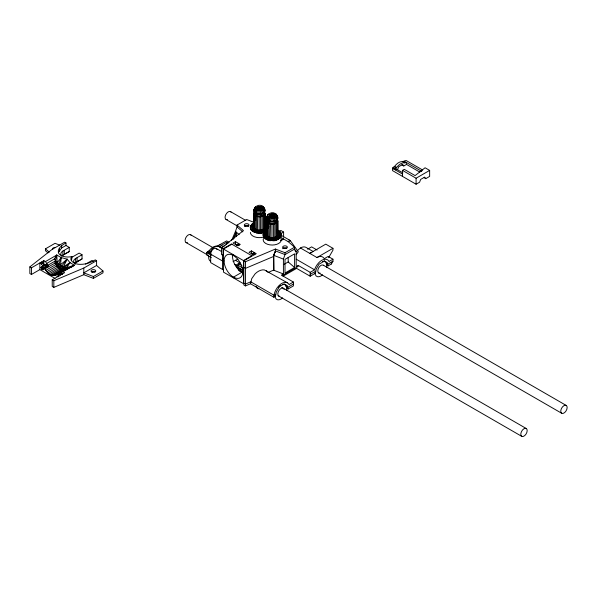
<?xml version="1.0" encoding="UTF-8"?>
<svg xmlns="http://www.w3.org/2000/svg" width="597" height="597" viewBox="0 0 597 597"><rect width="100%" height="100%" fill="white"/><g stroke="black" fill="none" stroke-linecap="round" stroke-linejoin="round"><path stroke-width="0.9" d="M253.292 224.024L253.292 223.099C243.606 230.143 259.859 236.091 265.486 231.733M250.553 228.994L250.352 226.718M250.77 226.3L250.77 225.375M251.359 230.278L250.553 228.076M251.844 225.345C250.822 228.733 252.337 223.032 254.053 223.353M251.658 227.935C254.352 232.27 263.867 232.278 266.934 228.338C263.449 232.964 252.695 232.972 251.486 226.517M251.77 225.062L251.77 224.144M254.628 211.801L254.001 212.577L254.001 225.964L253.74 226.808L252.613 226.778L253.673 224.614M252.71 231.397L252.71 230.472L251.359 229.352M251.844 225.569L252.725 224.263M252.613 226.778L252.927 225.539M253.367 228.755C251.479 225.912 255.471 231.711 257.337 230.688L257.68 216.674L255.65 215.972L255.65 220.599L255.218 220.383L254.889 215.495L253.867 214.263L254.001 212.577M253.546 230.032L254.382 229.36L259.083 230.636L262.508 230.196L265.105 228.83L266.165 226.897L265.105 229.061L264.15 228.711C260.673 231.464 256.038 229.964 252.762 227.793L252.613 226.547M253.74 213.413L253.74 226.808L254.374 228.457L254.374 215.062M253.867 227.651L253.867 214.263M254.382 229.591L253.367 228.524M254.889 215.495L255.307 215.271L254.419 214.189L254.307 211.607M254.516 232.27L254.516 231.352L252.71 230.472M254.419 214.189L254.419 211.465M254.874 214.913L254.874 212.181L255.307 212.539L255.307 215.271M255.218 229.151L255.218 220.383M255.65 215.972L256.068 215.756L256.068 213.025L256.65 213.308L256.65 216.032C259.673 217.256 265.449 216.226 264.471 211.875M256.344 229.703L256.344 216.308M256.658 232.852L256.658 231.927L254.516 231.352M256.8 207.562L256.74 209.293L256.8 207.562C258.135 205.48 260.74 207.51 262.284 206.055L262.844 207.629M256.994 231.308L257.337 230.688M256.979 208.756L257.046 209.734L256.68 207.957M257.106 207.189L257.173 209.816M257.561 206.875L257.613 209.51M257.852 216.36L257.852 213.629M257.837 210.226C257.389 208.308 260.247 210.42 261.217 209.189C263.038 208.547 260.688 206.614 263.061 206.547C269.031 212.204 260.232 215.965 255.65 213.241L256.494 210.01L257.837 209.308M257.926 210.271L257.926 209.353M258.143 206.644L258.195 210.144M258.807 206.502L258.829 210.01M258.979 233.091L258.979 232.166L256.658 231.927M259.135 230.211L259.135 216.823L257.68 216.674M259.158 216.495L259.158 213.763M259.508 206.465L259.508 209.98M260.21 206.54L260.173 210.047M260.479 216.427L260.479 213.704L261.732 213.442L261.732 216.166M260.605 230.136L260.605 216.748C262.837 216.718 266.404 214.502 264.404 212.062M263.964 229.614L260.844 230.546M260.852 206.711L260.785 210.211L260.941 206.756M261.329 232.972L261.329 232.054L263.553 231.591L267.008 229.763L267.008 230.688M261.725 207.256L261.971 209.428L261.971 208.502M261.799 208.234L261.799 207.308M261.986 216.457L261.986 229.852L260.844 230.778M262.098 209.025L262.038 207.696M262.822 215.726L262.822 213.002M277.075 229.972C285.814 232.726 278.605 242.516 271.799 240.509C265.031 242.113 259.061 232.255 267.396 229.994M263.202 229.36L263.202 215.972M263.374 236.412L263.173 234.136M263.553 232.509L263.553 231.591M263.673 215.144L263.673 212.413M264.18 237.696L263.374 235.494M264.15 215.316L264.15 228.711L265.031 227.099L265.031 213.711M264.665 232.755L264.299 234.166L264.665 232.755L266.874 230.763L264.665 232.987M264.24 214.45L264.24 211.719M264.478 235.352C267.165 239.688 276.687 239.695 279.747 235.748C276.262 240.375 265.516 240.39 264.299 233.934M264.59 232.479L264.59 231.554M264.777 227.942L264.777 214.547M264.911 212.86L265.031 227.099C267.329 226.621 264.314 223.584 266.008 226.114M277.224 219.48L277.851 221.129L277.851 234.517C276.314 238.845 267.65 238.83 266.56 234.225L266.822 219.994L266.822 233.382L266.56 234.225L265.434 234.196L266.493 232.032M265.531 238.815L265.531 237.89L264.18 236.77M265.434 234.196L265.74 232.957M266.068 224.353L266.068 223.435L264.859 222.845M266.187 236.173L265.583 234.979L266.187 236.173L268.553 237.666L266.187 235.942M266.366 237.449L267.202 237.009M266.411 224.621L265.232 223.644L267.113 225.741M266.687 235.069L266.56 220.83M266.687 221.681L267.187 222.48L267.187 235.875L265.583 235.211L265.434 233.964M267.128 218.114L267.24 221.606L268.12 222.688L267.71 222.905L267.71 227.532L268.471 228.017L268.471 223.39L268.889 223.174C271.904 224.823 278.262 223.882 277.292 219.293M267.24 221.606L267.24 219.793M267.337 239.688L267.337 238.77L265.531 237.89M267.695 222.33L267.695 219.599M268.031 236.569L268.031 227.8M268.12 222.688L268.12 219.957L267.71 220.181C264.016 216.196 270.993 210.54 275.105 213.472C273.359 214.666 268.695 212.928 269.56 216.711L269.866 217.151L269.56 215.786M268.889 223.174L268.889 220.442L268.471 220.659C273.045 223.382 281.851 219.621 275.874 213.965L274.545 214.674L274.918 216.442L274.545 214.674M269.165 237.121L269.165 223.726L268.471 223.39M269.471 240.27L269.471 239.345L267.337 238.77M269.463 223.45L269.463 220.726M269.493 216.301L269.62 214.972M269.814 238.725L270.157 237.875C273.993 241.106 283.739 230.308 276.777 237.031M269.799 217.092L269.799 216.166M269.919 214.607L269.993 217.233M277.851 221.129L276.971 222.733L274.807 223.875L274.807 237.27L273.665 238.196L271.896 238.278L268.553 237.434M270.381 214.293L270.434 216.927M269.165 223.726L270.501 224.091L270.157 238.099M270.672 223.778L270.672 221.047M270.956 214.062L270.993 216.704M271.628 213.92L271.65 217.427M271.799 240.509L271.799 239.584L269.471 239.345M271.948 237.628L271.948 224.241L270.501 224.091M271.978 223.912L271.978 221.181M272.329 213.883L272.322 217.398M273.03 213.957L273.001 216.599M273.419 237.554L273.419 224.166L274.807 223.875M273.299 223.845L273.299 221.114M273.665 214.129L273.627 216.771M273.702 216.808L273.762 214.174M274.15 240.39L274.15 239.472C276.993 239.031 280.627 237.822 281.239 234.606M274.545 223.584L274.545 220.853M274.792 216.845L274.859 215.114M275.635 223.144L275.635 220.42M276.015 236.778L276.015 223.39M276.366 239.927L276.366 239.001M276.493 222.562L276.493 219.83L277.053 219.136L277.053 221.868M276.971 222.733L276.971 236.128L277.918 236.248M277.598 235.36L277.598 221.965M277.217 231.502L278.829 233.3L277.851 234.517L277.724 220.278M278.053 231.293L279.933 233.158L279.747 235.748M278.829 233.531L278.224 232.337M278.306 239.151L278.306 238.225M278.881 231.77L278.881 230.852M279.232 232.039L279.933 233.158M279.821 238.106L279.821 237.181M280.232 232.89L280.232 231.964M280.829 236.875L280.829 235.949M281.038 233.248L281.239 235.531M259.135 214.092L259.18 210.637L256.494 210.01M271.948 221.509L272.001 218.054L269.307 217.42L268.471 220.659M243.001 271.799L238.382 269.135L237.979 265.269L239.852 262.844L235.457 260.307L233.054 261.687M257.68 213.942L258.023 210.517M270.501 221.36L270.837 217.935M45.439 261.583L46.715 263.419L54.305 259.038L56.782 255.031L61.185 257.568L67.177 259.188L69.976 262.65L74.371 265.187C68.461 267.866 61.7 273.381 56.76 265.941L57.14 262.314L56.782 255.031L45.439 261.583L43.835 260.665L31.447 267.814L29.85 266.896L51.827 249.591L64.618 242.203L65.976 242.986L65.976 245.479L61.648 247.979L58.424 252.471M253.837 222.278L246.643 219.509L237.054 225.047L243.449 230.584L221.465 247.889L223.062 248.815L231.457 243.972L252.24 255.964L243.845 260.814L243.845 284.993L245.442 285.911L250.516 283.769L273.822 297.216L274.09 294.672A11.306 6.53 -60 0 1 280.769 284.06A11.306 6.53 -60 0 1 288.732 283.993L289 284.582L293.403 282.038L293.403 285.911L288.202 288.911L286.605 287.993M250.516 283.769L251.755 278.627L255.128 273.822A11.552 7.604 -51.8 0 1 264.352 269.919L287.463 282.814M45.753 270.381L55.745 264.613L61.185 257.568L60.222 268.926L50.23 274.695C45.268 272.172 44.462 265.68 39.842 262.971L39.842 269.613L55.028 278.381M256.344 213.584L256.956 210.234M269.165 220.994L269.769 217.651M44.857 268.948L54.842 263.18L56.782 255.031M222.845 258.852L222.48 260.986L210.674 254.173A4.522 2.612 -60 0 1 213.457 248.904A4.522 2.612 -60 0 1 216.965 249.583M262.284 206.055C258.173 203.122 251.195 208.778 254.889 212.763L255.717 209.517L257.046 208.808M267.71 220.181L268.538 216.935L269.866 216.226M281.015 237.509L288.202 241.658L294.597 247.195L294.597 249.046L296.194 251.718L296.194 266.583L298.194 265.426L310.186 272.344L314.589 269.807L314.85 268.911A11.306 6.53 -60 0 1 328.693 260.919L328.962 261.508L332.962 259.195L332.962 261.225L331.365 263.993L328.171 265.844L326.566 264.919M253.74 210.681L255.076 207.241M254.307 210.696L254.538 209.943M254.307 213.427L254.538 212.674M259.18 210.637C261.038 210.711 264.277 209.898 263.807 207.472M266.56 218.099L267.896 214.659M263.173 235.054L263.59 233.718M274.918 215.517C274.038 218.129 270.859 215.965 269.307 217.42M272.001 218.054C273.859 218.129 277.098 217.315 276.62 214.89M254.374 212.331L255.374 209.234L254.874 207.913M267.187 219.748L268.195 216.651L267.687 215.33M40.962 267.493L41.842 266.598L42.633 267.053L43.514 268.971L43.275 269.695L41.842 269.411L40.962 267.493L42.559 266.568L42.805 267.575L44.23 268.941L42.633 269.866M44.954 265.187L45.842 264.292L46.633 264.747L47.514 266.665L47.267 267.389L45.842 267.098L45.2 266.195L44.954 265.187L46.506 264.292M254.352 252.68L252.8 253.576L252.561 254.307L254.106 253.412M231.524 240.643L235.457 231.42L237.054 226.897L237.054 225.047M294.597 249.046L285.008 254.583L275.418 250.889L273.822 255.412L273.822 270.269L283.411 273.963L283.411 259.105L285.008 254.583L285.008 252.732L294.597 247.195M253.867 211.532L254.971 208.592M266.687 218.95L267.792 216.01M49.036 273.889L59.028 268.12L60.23 264.949L67.177 259.188L63.409 266.777L61.416 269.501L51.424 275.269L50.23 274.695M254.941 208.256L255.576 206.629M268.396 214.039L266.822 217.263M397.602 169.518L398.692 166.742L402.684 164.436L403.773 165.959L406.557 164.444L419.833 172.108M61.185 257.568L57.864 267.12L47.872 272.889M233.643 238.912L236.412 232.248L236.412 236.681M273.822 270.269L273.568 255.27L275.418 250.889M232.823 239.472L236.412 232.248M53.693 275.71L63.685 269.941L64.976 267.366L69.976 262.65L65.603 269.389L54.708 275.553L51.424 275.269M328.604 257.703L332.962 250.15L332.962 248.307L325.768 244.151L309.783 253.382A11.306 6.53 -60 0 1 311.85 252.501M296.142 254.732L298.328 251.747L290.202 240.509L281.851 235.688M65.976 242.986C62.409 244.703 57.23 248.337 58.424 252.889A9.724 5.612 0 0 0 70.334 256.852L71.841 256.494L71.841 258.986L71.215 259.859M71.841 256.494L71.215 257.367A9.724 5.612 0 0 0 78.088 264.24C84.043 264.807 90.266 263.173 95.229 259.882L96.587 260.665L96.587 265.464L102.983 271.001L102.983 272.844L93.393 278.381L83.804 274.695L53.827 287.381L52.23 286.456L52.23 279.814L64.618 272.665L63.021 271.739L59.819 272.672M67.177 259.188L61.819 265.971L60.222 268.926L69.976 262.65M254.001 209.845L254.628 209.077M256.8 208.48L258.807 207.428L260.941 207.681M252.927 225.77L253.673 224.845M269.62 215.898L271.628 214.845L273.762 215.099M265.74 233.188L266.493 232.263M46.767 271.71L56.76 265.941L58.67 263.725C62.886 267.665 69.61 269.657 74.371 265.187L66.498 267.717L63.685 269.941M64.7 269.784L66.498 267.717M296.97 250.964L300.433 247.986A11.306 6.53 -60 0 1 306.082 247.419L313.097 251.471M55.611 275.157L60.625 273.12L62.222 274.045M57.424 274.053L60.625 273.12M211.286 257.643L206.495 254.874L206.495 252.538L209.025 250.83A10.306 5.948 -60 0 1 217.121 246.158L226.659 240.897L229.061 242.278M402.497 176.384L402.497 170.384L404.288 169.354L415.109 175.6L425.071 167.764L429.646 170.406L429.646 176.399L425.758 178.645L424.668 177.122L420.669 179.428L419.579 182.212L416.087 184.227L392.513 170.615L392.513 167.817L394.647 166.339A10.306 5.948 -60 0 1 402.736 161.668L406.064 160.451L422.698 170.055M396.244 167.264L393.707 168.973M85.558 264.173L91.953 260.479L93.266 261.232M211.562 250.606A10.306 5.948 -60 0 0 210.629 251.755L208.092 253.464M393.311 167.361L395.304 168.496L396.639 167.496A10.306 5.948 -60 0 1 404.736 162.824L406.147 162.347L406.4 164.444M252.725 224.494L254.053 223.577M61.745 255.949A7.007 4.045 0 0 1 62.857 251.068L69.252 247.374L65.976 245.479M61.745 256.053A7.007 4.045 0 0 1 62.857 255.218L69.252 251.524L69.252 247.374M75.647 264.173A7.007 4.045 0 0 1 75.647 258.449L82.043 254.755L79.162 253.098L72.774 256.785A7.007 4.045 0 0 1 71.319 257.434M74.535 263.441A7.007 4.045 0 0 1 75.647 262.598L82.043 258.911L82.043 254.755M61.416 269.501L64.976 267.366L62.581 269.844L52.588 275.613M395.311 169.899L396.505 169.182M47.991 252.912L45.439 250.695L45.439 248.852L55.028 243.315L59.819 245.158M41.439 263.896L43.036 262.971L46.238 267.598L48.633 266.21L46.715 263.419M42.715 265.725L44.312 264.807M69.252 251.524L62.857 255.218L62.857 251.068M41.2 268.501L42.805 267.575M45.2 266.195L47.521 264.852M29.85 266.896L29.85 273.538L31.447 274.463L39.842 269.613M44.096 267.441L45.693 266.516M48.088 265.135L55.685 260.747L58.67 263.725L59.028 268.12M41.842 269.411L43.439 268.486M45.842 267.098L48.163 265.762M46.633 267.553L48.178 266.665M82.043 258.911L75.647 262.598L75.647 258.449M54.708 275.553L67.961 267.837M57.745 274.404L59.349 273.478M61.745 272.098L69.334 267.71M63.021 271.739L74.371 265.187M60.939 274.411L62.491 273.523M52.23 279.814L53.827 280.739L83.804 268.046L96.587 260.665M96.587 265.464L83.804 272.844L93.393 276.538L102.983 271.001M221.248 245.404L226.659 242.278L228.181 243.158M222.785 246.852L225.091 245.516M235.457 241.658L233.054 243.046L237.852 245.815L240.248 244.427L235.457 241.658L235.457 244.151M223.465 249.046L243.449 260.583L243.449 283.65L223.465 272.12L223.465 249.046L231.86 244.195M238.121 244.18L236.569 245.076L237.457 244.18L238.882 245.546M237.591 245.636L239.136 244.74M279.045 231.479L280.829 230.449L283.597 232.046L283.597 237.188M281.202 233.427L283.597 232.046M251.441 250.889L249.039 252.277L253.837 255.046L256.232 253.658L251.441 250.889L251.441 253.986M243.449 260.583L251.837 255.732M234.39 264.299L235.852 265.15L239.852 262.844M252.8 255.315L254.352 254.419M281.172 240.367L283.568 238.987L280.553 240.613M238.382 269.135L236.472 266.374L237.927 265.531M237.367 267.807L237.867 267.523L243.091 270.538M288.202 241.658L290.202 240.509M241.845 272.299L233.457 277.15L233.457 277.889M402.497 170.384L416.087 178.227L429.646 170.406M307.619 249.188L311.627 246.874L317.082 250.024M284.209 264.27L288.202 261.964L288.202 257.411M283.411 273.963L281.411 275.12L293.403 282.038M294.597 267.501L285.008 273.038L285.008 259.382L294.597 253.844L294.597 267.501L288.202 261.964M282.209 275.627L298.194 266.396L298.194 265.426M283.008 276.224L296.597 268.381L310.186 276.224L315.38 273.225L316.238 269.038L319.037 264.195L324.514 261.031M300.433 247.986L316.977 257.538L332.962 248.307M324.164 258.74L328.171 256.426L332.962 259.195M275.836 294.209L274.03 295.254L250.762 281.821L245.442 284.068L243.845 283.142M293.403 284.068L287.776 287.314L285.381 285.933M310.186 274.381L315.806 271.128M332.962 261.225L327.738 264.24L326.141 263.322M273.822 297.216L275.418 296.299L276.277 292.112L279.471 286.575L284.15 283.873L287.351 285.717L288.202 288.911M254.889 212.763L255.307 212.539M267.71 227.532L268.956 226.867M255.65 213.241L256.068 213.025M235.457 260.307L237.867 259.158M243.845 260.814L245.442 261.732L275.418 249.046L285.008 252.732M273.702 256.411L245.442 268.381L243.845 267.456M268.031 272.471L273.568 270.128M57.14 262.314L54.842 263.18L56.76 265.941M61.185 273.687L62.618 273.978M252.8 253.576L253.441 253.412L254.874 254.77M259.135 216.823L260.605 216.748M271.948 224.241L273.419 224.166M258.979 232.166L261.329 232.054M271.799 239.584L274.15 239.472M283.411 259.105L273.568 255.27M256.068 215.756L256.65 216.032M207.689 251.844L210.89 253.673M404.065 161.145L421.325 171.108M402.736 161.668L404.736 162.824M401.781 164.802L403.773 165.959M424.161 177.727L425.758 178.645M394.647 166.339L396.639 167.496M395.304 168.496L402.9 172.876M392.513 168.279L402.497 174.048M324.111 260.799L327.313 262.643L328.171 265.844M230.524 211.629L245.852 220.48M323.32 265.202L566.217 405.438A4.522 2.612 -60 0 1 564.777 412.445A4.522 2.612 -60 0 1 560.867 410.184A4.522 2.612 -60 0 1 566.217 405.438M296.202 259.195L314.589 269.807M226.002 219.457L237.3 225.979M318.798 273.038L561.695 413.266M220.047 244.71L223.524 246.718M218.45 245.636L222.45 247.942M216.136 248.412L221.614 251.576M190.555 234.703L212.345 247.277M281.747 287.344L526.248 428.512A4.522 2.612 -60 0 1 524.815 435.512A4.522 2.612 -60 0 1 520.905 433.25A4.522 2.612 -60 0 1 526.248 428.512M238.74 263.822L241.867 265.628M237.979 265.269L242.666 267.978M237.815 267.202L242.449 269.881M209.025 250.83L210.629 251.755M238.651 270.456L243.449 273.225M206.495 252.538L211.286 255.307M186.033 242.531L208.629 255.576M278.03 295.642L521.726 436.34M223.666 270.113L210.674 262.613L210.674 254.173M41.439 262.046L43.036 262.971M59.021 274.045L60.625 274.971M58.618 276.284L57.827 275.829L56.946 276.724L58.543 275.799L58.79 276.807M276.709 216.315L277.724 217.547M267.187 222.48L267.71 222.905M277.217 231.733L278.224 232.569M266.068 223.435L267.419 224.554M294.918 250.613L296.194 251.718M237.054 226.897L242.807 231.875M235.457 231.42L239.128 234.599M45.439 248.852L49.275 252.173M266.262 270.575L267.725 271.866M54.305 259.038L55.685 260.747M288.844 239.725L289.926 241.218M276.724 219.629L277.292 221.114M264.911 210.129L263.404 206.831M277.224 232.867L277.724 233.666M235.852 265.15L236.472 266.374M276.224 214.248L277.224 216.748M276.724 215.569L277.851 218.398M263.904 208.152L265.031 210.98M276.515 216.241L277.598 219.233M263.695 208.823L264.777 211.816M275.874 213.965L276.426 215.532M263.061 206.547L263.889 208.905M276.015 216.853L276.971 220.009M263.195 209.435L264.15 212.592M275.254 217.375L276.015 220.659M262.434 209.957L263.202 213.241M220.047 246.561L220.3 247.822M274.284 217.763L274.807 221.144M261.471 210.353L261.986 213.726M278.829 233.3L278.978 234.546M264.359 212.928L264.471 213.696M266.008 225.882L266.165 227.129M273.18 217.995L273.419 221.435M260.359 210.584L260.605 214.017M421.713 170.406L421.713 171.332M416.087 178.227L416.087 184.227M331.365 262.15L331.365 263.993M310.186 272.344L310.186 276.224M275.418 249.046L275.418 252.486M245.442 261.732L245.442 285.911M233.457 254.815L233.457 255.553M226.659 242.278L226.659 244.613M223.062 248.815L223.062 255.456L221.465 254.538L221.465 247.889M222.48 254.643L222.48 269.426M93.393 276.538L93.393 278.381M83.804 268.046L83.804 274.695M77.103 257.807L77.103 261.956M64.312 250.419L64.312 254.576M61.648 245.486L61.648 247.979M59.394 248.628L59.394 251.121M53.827 280.739L53.827 287.381M43.835 260.665L43.835 264.814M31.447 267.814L31.447 274.463M91.714 271.874A2.373 1.373 0 0 1 95.072 271.874M52.737 249.203A2.373 1.373 0 0 1 55.64 247.524M209.48 253.382A8.477 4.895 -60 0 1 219.86 247.382M210.435 261.188A8.477 4.895 -60 0 1 208.771 256.046M263.956 232.427A9.045 5.224 0 0 1 250.389 227.912M263.255 237.166A9.045 5.224 0 0 1 250.389 232.434M244.591 226.211A2.373 1.373 0 0 1 248.695 226.211M316.977 257.538A11.306 6.53 -60 0 1 323.902 258.15M282.717 248.688A2.373 1.373 0 0 1 286.687 248.076M280.956 233.942A9.045 5.224 0 0 1 272.217 240.516A9.045 5.224 0 0 1 263.486 233.942M280.956 238.464A9.045 5.224 0 0 1 272.217 245.039A9.045 5.224 0 0 1 263.486 238.464M243.472 273.075A13.224 7.634 60 0 1 232.636 254.307M282.56 284.56A8.477 4.895 -60 0 1 286.799 290.59M282.56 297.933A8.477 4.895 -60 0 1 275.016 295.605M278.478 287.336A8.477 4.895 -60 0 1 280.493 285.553M279.411 296.261A4.522 2.612 -60 0 1 279.068 290.336A4.522 2.612 -60 0 1 284.097 289.403M258.829 288.791A8.477 4.895 -60 0 1 256.038 286.202M322.529 261.486A8.477 4.895 -60 0 1 326.768 267.523M322.529 274.859A8.477 4.895 -60 0 1 314.977 272.53M320.149 273.113A4.522 2.612 -60 0 1 318.44 268.292A4.522 2.612 -60 0 1 323.746 265.628M227.435 219.584A4.522 2.612 -60 0 1 225.726 214.763A4.522 2.612 -60 0 1 231.032 212.099M187.465 242.658A4.522 2.612 -60 0 1 185.757 237.83A4.522 2.612 -60 0 1 191.062 235.173M92.207 272.187A2.373 1.373 0 0 0 95.766 271.001A2.373 1.373 0 0 0 92.207 269.814A2.373 1.373 0 0 0 92.207 272.187M224.106 260.949A13.224 7.634 60 0 0 238.128 278.396A13.224 7.634 60 0 0 238.128 259.695A13.224 7.634 60 0 0 224.106 260.949M244.964 226.017A2.373 1.373 0 0 0 248.934 225.405A2.373 1.373 0 0 0 246.031 223.726A2.373 1.373 0 0 0 244.964 226.017M283.821 248.382A2.373 1.373 0 0 0 287.381 247.195A2.373 1.373 0 0 0 283.821 246.009A2.373 1.373 0 0 0 283.821 248.382"/></g></svg>
